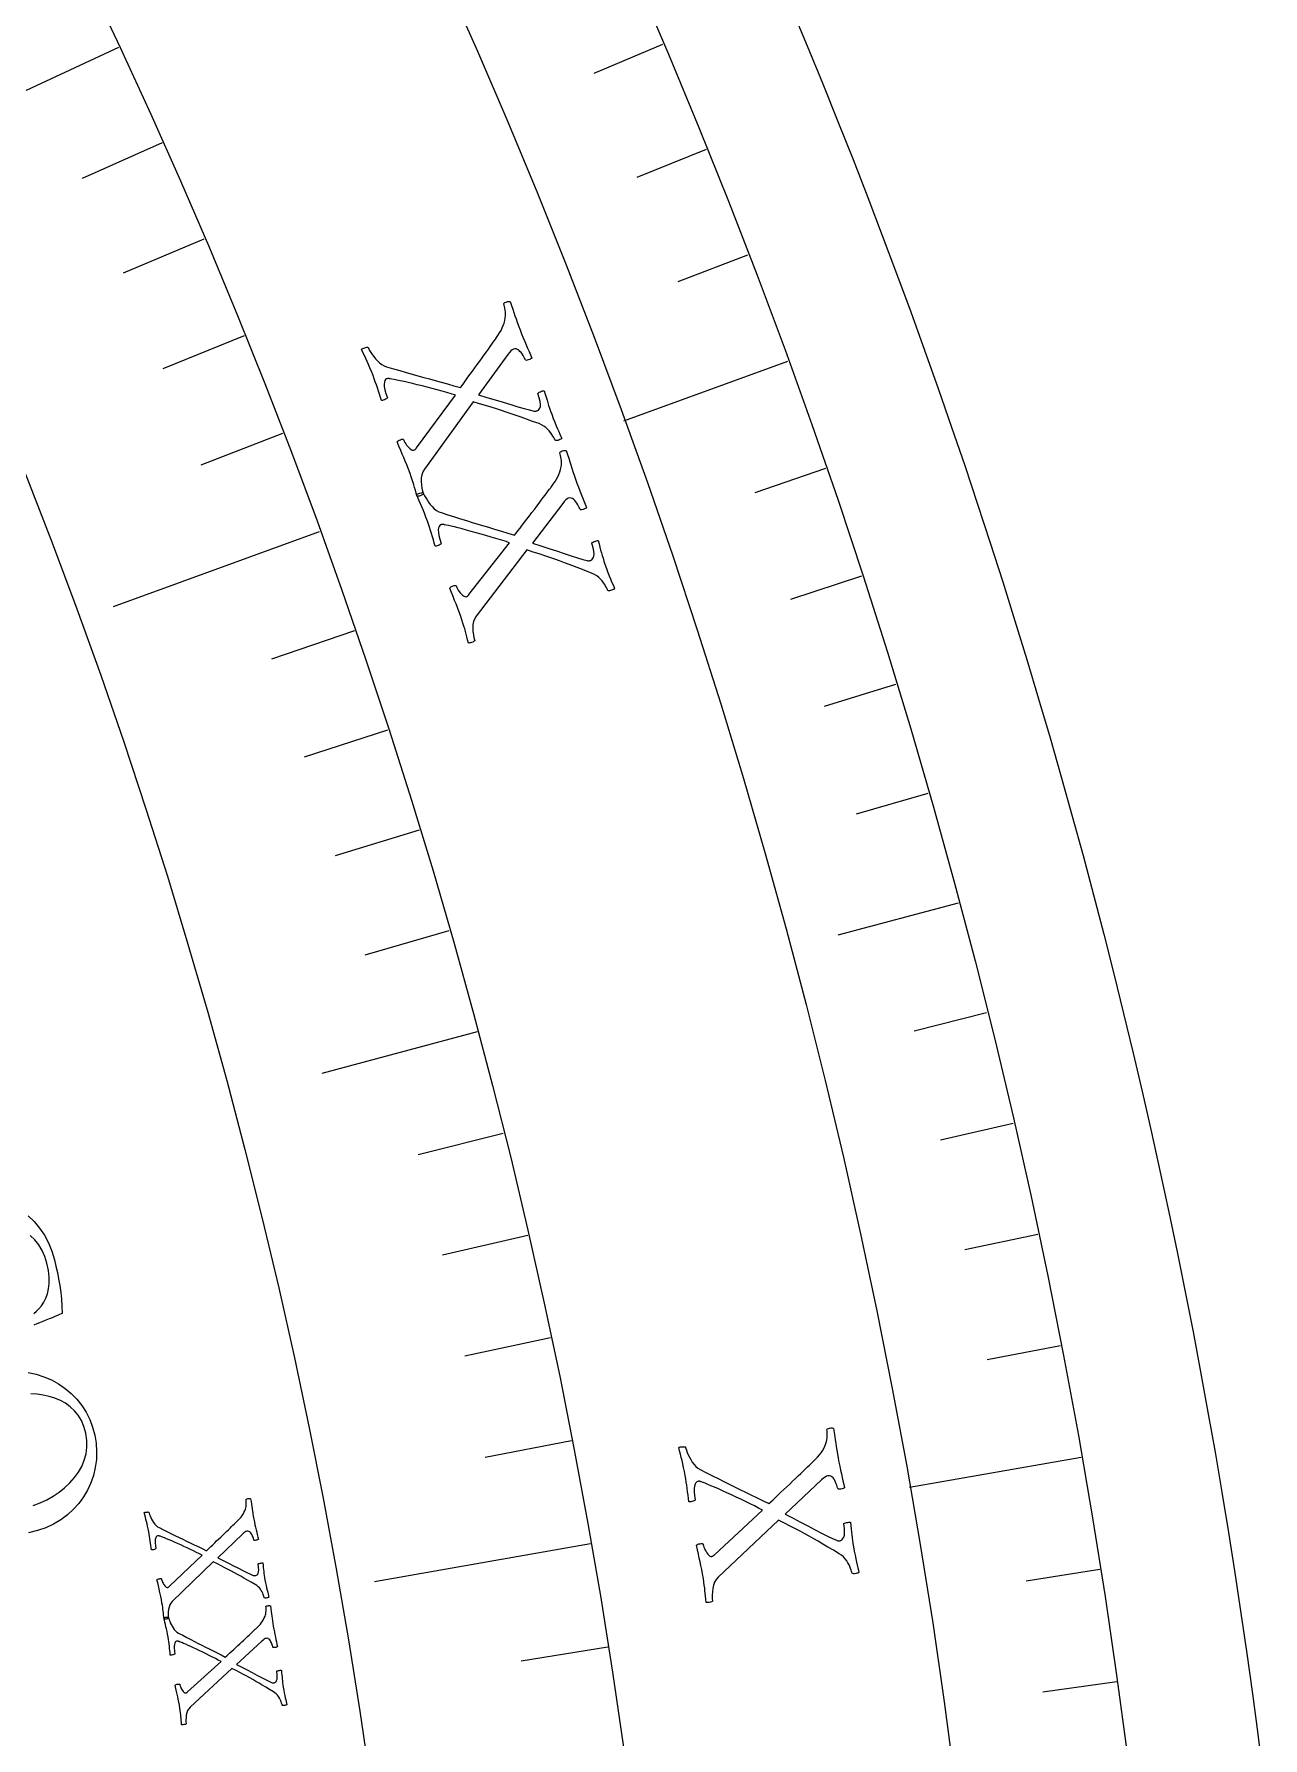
# Model space of a CAD drawing. Header units: millimetres. Extents: x -76 to 76, y -76 to 98.
# Drawn here: x 61.37 to 75.43, y 9.72 to 29.22 of the extents above; entities that cross this region are included whole.
import ezdxf

# ---------------------------------------------------------------- set-up
doc = ezdxf.new("R2010")
doc.units = ezdxf.units.MM
for name, color, linetype in [('CUT_OUTER', 1, 'Continuous'), ('ENGRAVE', 7, 'Continuous'), ('ENGRAVE_FINE', 8, 'Continuous'), ('TEXT', 5, 'Continuous')]:
    doc.layers.add(name, color=color, linetype=linetype)

msp = doc.modelspace()

# ---------------------------------------------------------------- linework, layer by layer
at = {"layer": 'CUT_OUTER'}
msp.add_lwpolyline([(70.0351, 29.5142), (70.2148, 29.0839), (70.392, 28.6526), (70.5665, 28.2201), (70.7383, 27.7866), (70.9075, 27.352), (71.0739, 26.9164), (71.2378, 26.4798), (71.3989, 26.0422), (71.5573, 25.6036), (71.7131, 25.1641), (71.8662, 24.7236), (72.0165, 24.2822), (72.1641, 23.8398), (72.3091, 23.3966), (72.4513, 22.9525), (72.5907, 22.5075), (72.7275, 22.0616), (72.8615, 21.615), (72.9927, 21.1675), (73.1212, 20.7192), (73.247, 20.2702), (73.37, 19.8204), (73.4902, 19.3698), (73.6077, 18.9185), (73.7224, 18.4665), (73.8343, 18.0138), (73.9434, 17.5604), (74.0498, 17.1064), (74.1534, 16.6517), (74.2541, 16.1964), (74.3521, 15.7405), (74.4473, 15.284), (74.5397, 14.8269), (74.6293, 14.3692), (74.716, 13.911), (74.8, 13.4523), (74.8811, 12.9931), (74.9594, 12.5334), (75.0349, 12.0732), (75.1076, 11.6126), (75.1774, 11.1515), (75.2444, 10.69), (75.3086, 10.2281), (75.3699, 9.7659), (75.4284, 9.3032)], dxfattribs=at)
at = {"layer": 'ENGRAVE'}
for points in [[(62.3358, 29.0677), (60.669, 28.2904)], [(69.9883, 25.4737), (68.1136, 24.7913)], [(64.6321, 23.5241), (62.2753, 22.6664)], [(71.9422, 19.2768), (70.5657, 18.908)], [(66.4364, 17.8016), (64.6598, 17.3256)], [(73.3485, 12.9333), (71.3838, 12.5869)], [(67.7351, 11.9435), (65.2652, 11.508)]]:
    msp.add_lwpolyline(points, dxfattribs=at)
for radius in [74.48, 74.48, 72.485, 68.78, 68.78, 65.854]:
    msp.add_circle((0, 0), radius, dxfattribs=at)
at = {"layer": 'ENGRAVE_FINE'}
for points in [[(68.5592, 29.1017), (67.7722, 28.7676)], [(62.8337, 27.9753), (61.9172, 27.5673)], [(69.0567, 27.9007), (68.2639, 27.5804)], [(63.3123, 26.8745), (62.3889, 26.4825)], [(69.5331, 26.6912), (68.7349, 26.3848)], [(63.7717, 25.7654), (62.8416, 25.3896)], [(64.2117, 24.6485), (63.2751, 24.289)], [(70.4222, 24.2483), (69.6138, 23.97)], [(70.8347, 23.0156), (70.0215, 22.7514)], [(65.0328, 22.3926), (64.0842, 22.066)], [(71.2256, 21.7758), (70.4079, 21.5259)], [(65.4137, 21.2542), (64.4596, 20.9442)], [(71.5948, 20.5295), (70.7729, 20.2938)], [(65.7746, 20.1093), (64.8153, 19.816)], [(66.1156, 18.9583), (65.1512, 18.6818)], [(72.2676, 18.0183), (71.438, 17.8115)], [(66.7369, 16.6394), (65.7635, 16.3967)], [(72.5711, 16.7544), (71.738, 16.562)], [(67.0172, 15.4721), (66.0397, 15.2465)], [(72.8524, 15.4853), (72.0161, 15.3075)], [(67.277, 14.3002), (66.2957, 14.0916)], [(73.1116, 14.2115), (72.2723, 14.0483)], [(67.5163, 13.1238), (66.5315, 12.9324)], [(73.563, 11.6512), (72.7186, 11.5175)], [(67.9332, 10.7596), (66.9424, 10.6026)], [(73.7552, 10.3656), (72.9085, 10.2466)]]:
    msp.add_lwpolyline(points, dxfattribs=at)
at = {"layer": 'TEXT'}
for points in [[(66.9289, 25.8351), (66.9468, 25.7892), (66.9645, 25.7455), (66.9819, 25.7039), (66.9989, 25.6644), (67.0157, 25.6261), (67.0321, 25.5881), (67.0483, 25.5503), (67.0641, 25.5128), (67.0586, 25.5081), (67.0502, 25.503), (67.0391, 25.4977), (67.0251, 25.492), (67.0113, 25.4875), (67.001, 25.4858), (66.994, 25.4869), (66.9903, 25.4907), (66.986, 25.5008), (66.98, 25.5129), (66.9723, 25.527), (66.963, 25.543), (66.9523, 25.5595), (66.9406, 25.5748), (66.9278, 25.589), (66.914, 25.602), (66.8994, 25.6121), (66.8842, 25.6175), (66.8684, 25.6182), (66.8521, 25.6141), (66.8376, 25.6063), (66.8224, 25.5938), (66.8064, 25.5765), (66.7897, 25.5544), (66.4545, 25.0914), (66.5504, 25.0632), (66.6436, 25.0354), (66.734, 25.0078), (66.8217, 24.9806), (66.903, 24.9557), (66.9743, 24.9351), (67.0354, 24.9188), (67.0865, 24.907), (67.0943, 24.9058), (67.1017, 24.9055), (67.1088, 24.906), (67.1157, 24.9074), (67.1217, 24.9089), (67.1263, 24.9102), (67.1296, 24.9111), (67.1316, 24.9118), (67.1402, 24.9172), (67.148, 24.9268), (67.155, 24.9405), (67.1611, 24.9585), (67.1637, 24.9827), (67.1598, 25.0153), (67.1494, 25.0563), (67.1326, 25.1057), (67.1343, 25.1103), (67.1396, 25.1154), (67.1486, 25.1209), (67.1613, 25.1269), (67.175, 25.1323), (67.1868, 25.1361), (67.1969, 25.1383), (67.2052, 25.1388), (67.2165, 25.101), (67.2272, 25.0654), (67.2372, 25.0319), (67.2465, 25.0006), (67.256, 24.9698), (67.2666, 24.9377), (67.2782, 24.9042), (67.2907, 24.8695), (67.3087, 24.8218), (67.3259, 24.7782), (67.3422, 24.7388), (67.3577, 24.7036), (67.372, 24.6718), (67.385, 24.6429), (67.3966, 24.6168), (67.4067, 24.5935), (67.4014, 24.5889), (67.3941, 24.5841), (67.3846, 24.579), (67.373, 24.5738), (67.3608, 24.5696), (67.3496, 24.5678), (67.3393, 24.5685), (67.33, 24.5715), (67.327, 24.5785), (67.3218, 24.5889), (67.3144, 24.6028), (67.3048, 24.6202), (67.293, 24.6395), (67.2789, 24.6591), (67.2625, 24.6789), (67.2438, 24.699), (67.2228, 24.7181), (67.1995, 24.735), (67.1738, 24.7498), (67.1458, 24.7625), (67.0725, 24.7886), (67.0042, 24.8129), (66.9409, 24.8356), (66.8827, 24.8565), (66.8268, 24.8762), (66.7708, 24.8952), (66.7147, 24.9136), (66.6584, 24.9313), (66.5994, 24.9494), (66.5352, 24.9687), (66.4656, 24.9894), (66.3908, 25.0113), (65.834, 24.2408), (65.8163, 24.2112), (65.8043, 24.1782), (65.7979, 24.1419), (65.7971, 24.1021), (65.8003, 24.0621), (65.8057, 24.0247), (65.8135, 23.9899), (65.8235, 23.9578), (65.8184, 23.9522), (65.8107, 23.947), (65.8002, 23.942), (65.7871, 23.9373), (65.7741, 23.9334), (65.764, 23.9307), (65.7567, 23.9292), (65.7522, 23.9289), (65.7416, 23.9657), (65.7318, 23.9999), (65.7228, 24.0314), (65.7145, 24.0603), (65.7058, 24.0892), (65.6956, 24.1208), (65.6838, 24.1552), (65.6704, 24.1922), (65.6515, 24.2429), (65.6332, 24.29), (65.6157, 24.3335), (65.5989, 24.3736), (65.5818, 24.4135), (65.5633, 24.4566), (65.5433, 24.5031), (65.5218, 24.5528), (65.5266, 24.5597), (65.5344, 24.5662), (65.5452, 24.5725), (65.5591, 24.5784), (65.5729, 24.5829), (65.5832, 24.5846), (65.5902, 24.5835), (65.5938, 24.5798), (65.5976, 24.5711), (65.6033, 24.5604), (65.6108, 24.5476), (65.6202, 24.5328), (65.6309, 24.5175), (65.6427, 24.503), (65.6553, 24.4894), (65.6689, 24.4767), (65.6827, 24.4666), (65.6959, 24.4606), (65.7084, 24.4587), (65.7203, 24.4609), (65.723, 24.4622), (65.726, 24.4641), (65.7294, 24.4667), (65.733, 24.47), (65.7365, 24.4736), (65.7395, 24.4772), (65.7419, 24.4807), (65.7438, 24.4842), (66.1911, 25.0892), (66.1419, 25.1036), (66.0901, 25.1183), (66.0359, 25.1333), (65.9791, 25.1486), (65.9214, 25.1638), (65.8644, 25.1787), (65.808, 25.1933), (65.7523, 25.2075), (65.6986, 25.2208), (65.6484, 25.2329), (65.6016, 25.2437), (65.5582, 25.2532), (65.5198, 25.2613), (65.4878, 25.2679), (65.4624, 25.2729), (65.4434, 25.2763), (65.4399, 25.2766), (65.4357, 25.277), (65.4308, 25.2775), (65.425, 25.278), (65.4189, 25.2782), (65.4127, 25.2776), (65.4064, 25.2763), (65.4, 25.2742), (65.3898, 25.2672), (65.3821, 25.2549), (65.377, 25.2373), (65.3745, 25.2146), (65.3759, 25.1859), (65.3826, 25.1505), (65.3947, 25.1083), (65.412, 25.0595), (65.4071, 25.0537), (65.3996, 25.0478), (65.3896, 25.0418), (65.377, 25.0358), (65.3644, 25.0307), (65.3544, 25.0275), (65.347, 25.0263), (65.3422, 25.0269), (65.3314, 25.0623), (65.3204, 25.0981), (65.309, 25.134), (65.2974, 25.1703), (65.2854, 25.2064), (65.273, 25.2419), (65.2603, 25.277), (65.2472, 25.3116), (65.2288, 25.358), (65.2114, 25.4008), (65.1948, 25.4398), (65.179, 25.4752), (65.1635, 25.509), (65.1475, 25.5434), (65.1312, 25.5783), (65.1144, 25.6138), (65.1208, 25.6187), (65.1295, 25.6231), (65.1404, 25.6271), (65.1535, 25.6307), (65.1662, 25.6336), (65.1762, 25.6356), (65.1835, 25.6367), (65.1879, 25.6369), (65.1915, 25.6294), (65.1982, 25.6171), (65.2082, 25.6), (65.2213, 25.5782), (65.2371, 25.5538), (65.2552, 25.5292), (65.2756, 25.5044), (65.2983, 25.4793), (65.3226, 25.4563), (65.3481, 25.4375), (65.3746, 25.423), (65.4023, 25.4128), (65.4803, 25.3901), (65.5549, 25.3686), (65.6261, 25.3482), (65.6938, 25.329), (65.7599, 25.3104), (65.8261, 25.292), (65.8924, 25.2738), (65.9588, 25.2557), (66.0266, 25.2371), (66.0972, 25.2176), (66.1705, 25.1969), (66.2466, 25.1752), (66.2653, 25.1998), (66.2859, 25.2274), (66.3084, 25.2583), (66.3328, 25.2923), (66.3585, 25.3282), (66.3849, 25.3647), (66.4119, 25.4019), (66.4396, 25.4398), (66.4671, 25.4774), (66.4935, 25.5139), (66.5189, 25.5493), (66.5432, 25.5835), (66.566, 25.6157), (66.5866, 25.6449), (66.605, 25.671), (66.6213, 25.694), (66.6346, 25.7129), (66.6442, 25.7263), (66.6499, 25.7344), (66.6518, 25.7371), (66.6754, 25.7698), (66.6956, 25.8007), (66.7126, 25.8297), (66.7261, 25.8569), (66.7372, 25.8839), (66.7466, 25.9123), (66.7543, 25.9422), (66.7604, 25.9735), (66.7631, 25.9946), (66.764, 26.0164), (66.7629, 26.0387), (66.7599, 26.0616), (66.756, 26.0834), (66.7518, 26.1023), (66.7475, 26.1183), (66.743, 26.1314), (66.7431, 26.1367), (66.7476, 26.1422), (66.7564, 26.148), (66.7696, 26.1539), (66.7839, 26.1587), (66.7962, 26.1613), (66.8064, 26.1615), (66.8146, 26.1595), (66.8309, 26.1138), (66.8456, 26.0715), (66.8589, 26.0325), (66.8706, 25.9969), (66.8825, 25.9613), (66.8962, 25.9225), (66.9117, 25.8804), (66.9289, 25.8351)], [(67.5634, 24.1271), (67.5802, 24.0808), (67.5967, 24.0367), (67.613, 23.9946), (67.6291, 23.9547), (67.6448, 23.916), (67.6603, 23.8776), (67.6755, 23.8394), (67.6904, 23.8015), (67.6847, 23.7969), (67.6763, 23.7921), (67.6649, 23.787), (67.6508, 23.7817), (67.637, 23.7775), (67.6266, 23.7761), (67.6196, 23.7773), (67.616, 23.7813), (67.612, 23.7915), (67.6063, 23.8037), (67.599, 23.818), (67.5901, 23.8343), (67.5798, 23.851), (67.5685, 23.8666), (67.5561, 23.8811), (67.5426, 23.8945), (67.5283, 23.905), (67.5132, 23.9107), (67.4974, 23.9118), (67.481, 23.9082), (67.4663, 23.9008), (67.4508, 23.8886), (67.4343, 23.8717), (67.4171, 23.8501), (67.0703, 23.3957), (67.1654, 23.3651), (67.2579, 23.3349), (67.3476, 23.305), (67.4346, 23.2756), (67.5152, 23.2486), (67.5859, 23.2262), (67.6466, 23.2084), (67.6974, 23.1953), (67.7051, 23.194), (67.7125, 23.1935), (67.7197, 23.1938), (67.7265, 23.1949), (67.7326, 23.1964), (67.7373, 23.1975), (67.7406, 23.1984), (67.7426, 23.199), (67.7513, 23.2042), (67.7593, 23.2136), (67.7667, 23.2271), (67.7733, 23.2449), (67.7764, 23.269), (67.7733, 23.3017), (67.764, 23.343), (67.7485, 23.3928), (67.7503, 23.3974), (67.7557, 23.4023), (67.7649, 23.4076), (67.7777, 23.4133), (67.7915, 23.4183), (67.8035, 23.4218), (67.8136, 23.4237), (67.8219, 23.4241), (67.8323, 23.386), (67.842, 23.3501), (67.8512, 23.3164), (67.8597, 23.2849), (67.8685, 23.2538), (67.8782, 23.2214), (67.8889, 23.1877), (67.9006, 23.1526), (67.9173, 23.1045), (67.9334, 23.0605), (67.9487, 23.0207), (67.9633, 22.9851), (67.9769, 22.9529), (67.9891, 22.9237), (68, 22.8973), (68.0095, 22.8738), (68.0041, 22.8693), (67.9966, 22.8647), (67.987, 22.8599), (67.9753, 22.8549), (67.963, 22.8511), (67.9517, 22.8496), (67.9415, 22.8505), (67.9322, 22.8537), (67.9294, 22.8608), (67.9245, 22.8714), (67.9175, 22.8855), (67.9084, 22.9031), (67.897, 22.9227), (67.8834, 22.9426), (67.8675, 22.9628), (67.8494, 22.9833), (67.8288, 23.003), (67.8059, 23.0205), (67.7807, 23.036), (67.753, 23.0493), (67.6804, 23.0773), (67.6127, 23.1034), (67.55, 23.1276), (67.4923, 23.15), (67.437, 23.1711), (67.3815, 23.1916), (67.3258, 23.2114), (67.27, 23.2305), (67.2115, 23.2501), (67.1478, 23.2711), (67.0788, 23.2934), (67.0046, 23.3172), (66.4283, 22.5611), (66.4099, 22.532), (66.3971, 22.4993), (66.3898, 22.4632), (66.388, 22.4235), (66.3901, 22.3833), (66.3946, 22.3458), (66.4015, 22.3108), (66.4107, 22.2785), (66.4055, 22.2731), (66.3976, 22.268), (66.387, 22.2633), (66.3738, 22.2589), (66.3607, 22.2554), (66.3505, 22.2529), (66.3431, 22.2516), (66.3387, 22.2515), (66.329, 22.2885), (66.3201, 22.3229), (66.3119, 22.3546), (66.3043, 22.3837), (66.2964, 22.4129), (66.2869, 22.4447), (66.276, 22.4794), (66.2636, 22.5167), (66.2459, 22.5678), (66.2289, 22.6154), (66.2125, 22.6594), (66.1967, 22.6998), (66.1806, 22.7402), (66.1632, 22.7838), (66.1444, 22.8307), (66.1242, 22.881), (66.1291, 22.8877), (66.1371, 22.8941), (66.1481, 22.9001), (66.1621, 22.9057), (66.176, 22.9097), (66.1864, 22.9112), (66.1933, 22.91), (66.1968, 22.9061), (66.2004, 22.8973), (66.2058, 22.8865), (66.213, 22.8735), (66.222, 22.8585), (66.2324, 22.8429), (66.2437, 22.8281), (66.2561, 22.8142), (66.2693, 22.8012), (66.2829, 22.7907), (66.2958, 22.7843), (66.3083, 22.7821), (66.3202, 22.7841), (66.323, 22.7853), (66.3261, 22.7871), (66.3295, 22.7897), (66.3332, 22.7928), (66.3368, 22.7963), (66.3399, 22.7998), (66.3424, 22.8033), (66.3444, 22.8068), (66.8069, 23.4002), (66.7581, 23.4159), (66.7067, 23.4319), (66.6528, 23.4483), (66.5965, 23.465), (66.5392, 23.4817), (66.4825, 23.498), (66.4266, 23.514), (66.3712, 23.5296), (66.3179, 23.5443), (66.268, 23.5576), (66.2215, 23.5696), (66.1784, 23.5802), (66.1402, 23.5893), (66.1084, 23.5967), (66.083, 23.6023), (66.0641, 23.6063), (66.0607, 23.6067), (66.0565, 23.6072), (66.0516, 23.6077), (66.0459, 23.6084), (66.0397, 23.6088), (66.0335, 23.6084), (66.0272, 23.6072), (66.0208, 23.6053), (66.0103, 23.5984), (66.0024, 23.5864), (65.9968, 23.569), (65.9937, 23.5463), (65.9944, 23.5176), (66.0002, 23.482), (66.0112, 23.4396), (66.0273, 23.3903), (66.0222, 23.3846), (66.0146, 23.3789), (66.0044, 23.3732), (65.9917, 23.3675), (65.979, 23.3628), (65.9689, 23.3598), (65.9615, 23.3587), (65.9567, 23.3595), (65.9468, 23.3952), (65.9367, 23.4312), (65.9263, 23.4674), (65.9155, 23.5039), (65.9045, 23.5403), (65.893, 23.5762), (65.8811, 23.6116), (65.8689, 23.6465), (65.8518, 23.6934), (65.8354, 23.7366), (65.8198, 23.776), (65.8049, 23.8118), (65.7903, 23.846), (65.7752, 23.8808), (65.7597, 23.9161), (65.7438, 23.952), (65.7504, 23.9567), (65.7592, 23.9609), (65.7702, 23.9646), (65.7833, 23.9678), (65.7962, 23.9704), (65.8062, 23.9722), (65.8135, 23.9731), (65.8179, 23.9732), (65.8213, 23.9656), (65.8278, 23.9532), (65.8373, 23.9358), (65.8498, 23.9136), (65.865, 23.8889), (65.8825, 23.8638), (65.9022, 23.8385), (65.9243, 23.8129), (65.948, 23.7892), (65.973, 23.7698), (65.9992, 23.7547), (66.0265, 23.7437), (66.1039, 23.7191), (66.178, 23.6956), (66.2486, 23.6734), (66.3159, 23.6525), (66.3815, 23.6323), (66.4471, 23.6122), (66.513, 23.5923), (66.5789, 23.5725), (66.6462, 23.5523), (66.7162, 23.5309), (66.789, 23.5084), (66.8646, 23.4848), (66.8838, 23.5088), (66.9051, 23.536), (66.9284, 23.5663), (66.9537, 23.5996), (66.9803, 23.6349), (67.0076, 23.6707), (67.0355, 23.7072), (67.0642, 23.7443), (67.0926, 23.7813), (67.12, 23.8171), (67.1462, 23.8518), (67.1714, 23.8854), (67.195, 23.917), (67.2163, 23.9456), (67.2354, 23.9713), (67.2523, 23.9939), (67.2661, 24.0124), (67.276, 24.0256), (67.2819, 24.0335), (67.2839, 24.0362), (67.3083, 24.0683), (67.3293, 24.0986), (67.347, 24.1272), (67.3612, 24.1541), (67.373, 24.1808), (67.3831, 24.209), (67.3916, 24.2386), (67.3985, 24.2697), (67.4017, 24.2908), (67.4031, 24.3126), (67.4026, 24.3349), (67.4002, 24.3579), (67.3968, 24.3797), (67.3931, 24.3987), (67.3892, 24.4149), (67.385, 24.4281), (67.3853, 24.4334), (67.3899, 24.4388), (67.3989, 24.4443), (67.4122, 24.4498), (67.4266, 24.4543), (67.439, 24.4566), (67.4492, 24.4566), (67.4573, 24.4543), (67.4725, 24.4082), (67.4862, 24.3655), (67.4984, 24.3262), (67.5093, 24.2903), (67.5202, 24.2544), (67.5329, 24.2153), (67.5473, 24.1729), (67.5634, 24.1271)], [(70.5681, 12.9255), (70.5772, 12.8771), (70.5864, 12.8308), (70.5958, 12.7867), (70.6052, 12.7447), (70.6145, 12.704), (70.6236, 12.6636), (70.6324, 12.6234), (70.641, 12.5836), (70.6347, 12.58), (70.6255, 12.5766), (70.6136, 12.5734), (70.5988, 12.5704), (70.5844, 12.5686), (70.5739, 12.5688), (70.5672, 12.5712), (70.5644, 12.5756), (70.562, 12.5864), (70.5584, 12.5994), (70.5535, 12.6147), (70.5473, 12.6322), (70.5399, 12.6503), (70.5312, 12.6676), (70.5213, 12.6839), (70.5101, 12.6992), (70.4977, 12.7119), (70.4837, 12.72), (70.4683, 12.7236), (70.4515, 12.7227), (70.4358, 12.7177), (70.4185, 12.7082), (70.3996, 12.6942), (70.3791, 12.6756), (69.9636, 12.2831), (70.0526, 12.2375), (70.139, 12.1928), (70.2227, 12.1489), (70.3038, 12.1058), (70.379, 12.0662), (70.4452, 12.0327), (70.5023, 12.0054), (70.5502, 11.9842), (70.5576, 11.9817), (70.5649, 11.98), (70.572, 11.9791), (70.5789, 11.9792), (70.5851, 11.9796), (70.5899, 11.98), (70.5934, 11.9803), (70.5954, 11.9806), (70.6049, 11.9843), (70.6143, 11.9923), (70.6237, 12.0045), (70.6331, 12.0209), (70.6401, 12.0442), (70.6424, 12.077), (70.6398, 12.1192), (70.6325, 12.1709), (70.635, 12.1752), (70.6412, 12.1791), (70.6511, 12.1829), (70.6647, 12.1864), (70.6791, 12.1891), (70.6915, 12.1906), (70.7018, 12.1909), (70.71, 12.19), (70.7141, 12.1507), (70.7179, 12.1137), (70.7215, 12.0789), (70.7249, 12.0465), (70.7285, 12.0144), (70.7329, 11.9809), (70.738, 11.9459), (70.7439, 11.9094), (70.7527, 11.8591), (70.7614, 11.8132), (70.7701, 11.7714), (70.7788, 11.7339), (70.787, 11.7), (70.7944, 11.6692), (70.8008, 11.6414), (70.8065, 11.6166), (70.8004, 11.6131), (70.7923, 11.6097), (70.782, 11.6065), (70.7697, 11.6035), (70.7569, 11.6017), (70.7456, 11.6021), (70.7356, 11.6046), (70.727, 11.6093), (70.7253, 11.6167), (70.7222, 11.6279), (70.7175, 11.643), (70.7114, 11.6619), (70.7034, 11.683), (70.6931, 11.7048), (70.6807, 11.7273), (70.6661, 11.7506), (70.649, 11.7733), (70.6292, 11.7943), (70.6068, 11.8136), (70.5816, 11.8312), (70.5145, 11.8705), (70.4519, 11.9072), (70.3939, 11.9412), (70.3405, 11.9725), (70.2893, 12.0023), (70.2379, 12.0314), (70.1861, 12.06), (70.1341, 12.0879), (70.0796, 12.1166), (70.02, 12.1475), (69.9556, 12.1808), (69.8861, 12.2162), (69.1956, 11.5628), (69.1727, 11.537), (69.1548, 11.5069), (69.1417, 11.4723), (69.1336, 11.4335), (69.1292, 11.3935), (69.1276, 11.3557), (69.1287, 11.3201), (69.1326, 11.2867), (69.1266, 11.2822), (69.118, 11.2785), (69.1068, 11.2755), (69.0931, 11.2734), (69.0796, 11.2719), (69.0691, 11.2712), (69.0616, 11.2711), (69.0572, 11.2717), (69.0537, 11.3097), (69.0504, 11.3451), (69.0474, 11.3778), (69.0446, 11.4077), (69.0415, 11.4377), (69.0373, 11.4707), (69.0321, 11.5067), (69.0259, 11.5455), (69.0167, 11.5988), (69.0075, 11.6485), (68.9984, 11.6946), (68.9894, 11.737), (68.98, 11.7794), (68.9698, 11.8253), (68.9588, 11.8746), (68.9469, 11.9275), (68.9529, 11.9334), (68.9618, 11.9384), (68.9736, 11.9425), (68.9884, 11.9457), (69.0027, 11.9475), (69.0132, 11.9473), (69.0199, 11.945), (69.0227, 11.9406), (69.0248, 11.9314), (69.0284, 11.9198), (69.0334, 11.9058), (69.0399, 11.8896), (69.0476, 11.8725), (69.0564, 11.8561), (69.0663, 11.8404), (69.0774, 11.8254), (69.089, 11.8128), (69.1008, 11.8045), (69.1127, 11.8003), (69.1248, 11.8003), (69.1278, 11.801), (69.1311, 11.8024), (69.1348, 11.8043), (69.139, 11.8068), (69.1432, 11.8097), (69.1467, 11.8127), (69.1498, 11.8157), (69.1523, 11.8188), (69.7044, 12.33), (69.6587, 12.3533), (69.6106, 12.3774), (69.5601, 12.4022), (69.5072, 12.4277), (69.4533, 12.4535), (69.4, 12.4787), (69.3474, 12.5035), (69.2953, 12.5278), (69.245, 12.5509), (69.1979, 12.5721), (69.154, 12.5915), (69.1131, 12.6089), (69.0768, 12.624), (69.0467, 12.6364), (69.0226, 12.646), (69.0046, 12.653), (69.0012, 12.6539), (68.9972, 12.6551), (68.9924, 12.6565), (68.9869, 12.6581), (68.9809, 12.6594), (68.9746, 12.66), (68.9682, 12.6598), (68.9616, 12.659), (68.9502, 12.6539), (68.9404, 12.6433), (68.9321, 12.627), (68.9254, 12.6052), (68.9214, 12.5767), (68.9214, 12.5406), (68.9254, 12.497), (68.9334, 12.4457), (68.9275, 12.4409), (68.919, 12.4366), (68.9081, 12.4326), (68.8946, 12.429), (68.8813, 12.4264), (68.8709, 12.4251), (68.8634, 12.4252), (68.8587, 12.4267), (68.8548, 12.4636), (68.8506, 12.5007), (68.8461, 12.5382), (68.8414, 12.5759), (68.8363, 12.6136), (68.8308, 12.6509), (68.8248, 12.6877), (68.8183, 12.7241), (68.809, 12.7732), (68.7998, 12.8184), (68.7907, 12.8599), (68.7819, 12.8976), (68.7729, 12.9337), (68.7636, 12.9704), (68.754, 13.0078), (68.7441, 13.0458), (68.7514, 13.0494), (68.7607, 13.0521), (68.7722, 13.054), (68.7857, 13.0551), (68.7988, 13.0556), (68.809, 13.0557), (68.8163, 13.0554), (68.8207, 13.0548), (68.8228, 13.0468), (68.8272, 13.0334), (68.8337, 13.0148), (68.8425, 12.9909), (68.8536, 12.964), (68.8668, 12.9364), (68.8822, 12.9082), (68.8998, 12.8794), (68.9194, 12.8523), (68.9409, 12.8291), (68.9643, 12.8099), (68.9896, 12.7947), (69.062, 12.7579), (69.1313, 12.7228), (69.1974, 12.6896), (69.2604, 12.6581), (69.3219, 12.6275), (69.3835, 12.5971), (69.4452, 12.5669), (69.5071, 12.5367), (69.5703, 12.5059), (69.636, 12.4735), (69.7042, 12.4396), (69.7749, 12.4041), (69.7978, 12.4248), (69.8232, 12.4481), (69.8511, 12.4742), (69.8814, 12.5031), (69.9133, 12.5336), (69.946, 12.5646), (69.9795, 12.5961), (70.0138, 12.6281), (70.0478, 12.66), (70.0806, 12.6909), (70.1121, 12.721), (70.1424, 12.7501), (70.1707, 12.7775), (70.1964, 12.8023), (70.2194, 12.8245), (70.2397, 12.8441), (70.2563, 12.8601), (70.2681, 12.8716), (70.2752, 12.8785), (70.2776, 12.8807), (70.3069, 12.9085), (70.3326, 12.9351), (70.3546, 12.9605), (70.373, 12.9847), (70.3889, 13.0091), (70.4034, 13.0353), (70.4166, 13.0632), (70.4284, 13.0928), (70.435, 13.1131), (70.4398, 13.1343), (70.4429, 13.1564), (70.4443, 13.1795), (70.4444, 13.2016), (70.4439, 13.221), (70.4426, 13.2375), (70.4406, 13.2512), (70.4417, 13.2564), (70.4472, 13.261), (70.4569, 13.265), (70.4709, 13.2683), (70.4859, 13.2704), (70.4984, 13.2706), (70.5085, 13.269), (70.5162, 13.2655), (70.5237, 13.2175), (70.5303, 13.1732), (70.5361, 13.1324), (70.541, 13.0952), (70.5461, 13.0581), (70.5523, 13.0174), (70.5596, 12.9732), (70.5681, 12.9255)], [(63.8831, 12.2278), (63.8896, 12.1947), (63.8962, 12.1631), (63.9028, 12.133), (63.9095, 12.1043), (63.9161, 12.0765), (63.9226, 12.0488), (63.9289, 12.0214), (63.935, 11.9942), (63.9307, 11.9917), (63.9244, 11.9893), (63.9162, 11.9871), (63.906, 11.9849), (63.8962, 11.9835), (63.889, 11.9837), (63.8844, 11.9852), (63.8824, 11.9882), (63.8807, 11.9956), (63.8781, 12.0045), (63.8747, 12.0149), (63.8703, 12.0268), (63.8651, 12.0392), (63.859, 12.051), (63.8521, 12.0621), (63.8444, 12.0725), (63.8358, 12.0811), (63.8261, 12.0866), (63.8155, 12.0889), (63.804, 12.0882), (63.7932, 12.0847), (63.7814, 12.0781), (63.7685, 12.0683), (63.7544, 12.0555), (63.4712, 11.7836), (63.5327, 11.753), (63.5923, 11.7229), (63.6502, 11.6934), (63.7062, 11.6645), (63.7582, 11.6379), (63.8039, 11.6155), (63.8434, 11.5972), (63.8765, 11.5831), (63.8816, 11.5814), (63.8866, 11.5803), (63.8915, 11.5798), (63.8963, 11.5799), (63.9005, 11.5802), (63.9038, 11.5805), (63.9062, 11.5807), (63.9076, 11.5809), (63.9141, 11.5836), (63.9205, 11.5891), (63.9269, 11.5975), (63.9332, 11.6089), (63.9379, 11.6249), (63.9392, 11.6474), (63.9371, 11.6763), (63.9318, 11.7116), (63.9334, 11.7145), (63.9377, 11.7173), (63.9444, 11.7199), (63.9538, 11.7224), (63.9636, 11.7244), (63.9721, 11.7256), (63.9792, 11.7258), (63.9849, 11.7252), (63.988, 11.6984), (63.9908, 11.6731), (63.9936, 11.6493), (63.9961, 11.6271), (63.9988, 11.6052), (64.0021, 11.5823), (64.0059, 11.5583), (64.0102, 11.5334), (64.0166, 11.4991), (64.0229, 11.4677), (64.0292, 11.4392), (64.0355, 11.4136), (64.0414, 11.3905), (64.0467, 11.3694), (64.0514, 11.3504), (64.0554, 11.3336), (64.0513, 11.3311), (64.0458, 11.3287), (64.0387, 11.3264), (64.0303, 11.3242), (64.0215, 11.3229), (64.0137, 11.323), (64.0068, 11.3247), (64.0009, 11.3278), (63.9997, 11.3329), (63.9974, 11.3405), (63.9941, 11.3508), (63.9897, 11.3637), (63.984, 11.3781), (63.9768, 11.3929), (63.9681, 11.4082), (63.9579, 11.424), (63.946, 11.4394), (63.9322, 11.4536), (63.9166, 11.4667), (63.8992, 11.4785), (63.8528, 11.5049), (63.8095, 11.5295), (63.7694, 11.5523), (63.7324, 11.5734), (63.697, 11.5934), (63.6614, 11.613), (63.6257, 11.6321), (63.5897, 11.6509), (63.552, 11.6702), (63.5109, 11.691), (63.4663, 11.7133), (63.4184, 11.7371), (62.9485, 11.2829), (62.933, 11.2649), (62.921, 11.244), (62.9123, 11.2202), (62.907, 11.1933), (62.9043, 11.1658), (62.9035, 11.1398), (62.9046, 11.1153), (62.9076, 11.0923), (62.9035, 11.0891), (62.8976, 11.0865), (62.89, 11.0844), (62.8806, 11.0828), (62.8713, 11.0817), (62.8641, 11.0811), (62.859, 11.0809), (62.8559, 11.0813), (62.8531, 11.1075), (62.8506, 11.1318), (62.8482, 11.1543), (62.846, 11.1749), (62.8436, 11.1955), (62.8405, 11.2182), (62.8366, 11.2429), (62.832, 11.2696), (62.8252, 11.3063), (62.8185, 11.3404), (62.8119, 11.3721), (62.8054, 11.4012), (62.7986, 11.4303), (62.7912, 11.4619), (62.7833, 11.4958), (62.7748, 11.5321), (62.7788, 11.5362), (62.7849, 11.5397), (62.793, 11.5426), (62.8031, 11.5449), (62.8129, 11.5463), (62.8201, 11.5462), (62.8248, 11.5446), (62.8267, 11.5416), (62.8283, 11.5353), (62.8308, 11.5273), (62.8344, 11.5178), (62.8389, 11.5066), (62.8444, 11.4949), (62.8506, 11.4837), (62.8575, 11.4729), (62.8652, 11.4627), (62.8733, 11.4542), (62.8814, 11.4485), (62.8897, 11.4457), (62.898, 11.4458), (62.9, 11.4463), (62.9023, 11.4473), (62.9049, 11.4486), (62.9077, 11.4504), (62.9105, 11.4524), (62.913, 11.4545), (62.915, 11.4566), (62.9167, 11.4587), (63.2927, 11.814), (63.2612, 11.8297), (63.2279, 11.8459), (63.1931, 11.8627), (63.1565, 11.8799), (63.1193, 11.8973), (63.0826, 11.9143), (63.0462, 11.931), (63.0102, 11.9474), (62.9756, 11.963), (62.9431, 11.9774), (62.9127, 11.9904), (62.8845, 12.0022), (62.8595, 12.0124), (62.8387, 12.0207), (62.8221, 12.0272), (62.8097, 12.0319), (62.8074, 12.0325), (62.8046, 12.0333), (62.8013, 12.0342), (62.7975, 12.0353), (62.7933, 12.0362), (62.7891, 12.0366), (62.7846, 12.0364), (62.7801, 12.0358), (62.7723, 12.0323), (62.7656, 12.0249), (62.76, 12.0137), (62.7555, 11.9986), (62.7529, 11.9789), (62.7532, 11.9541), (62.7562, 11.9241), (62.762, 11.8889), (62.7579, 11.8855), (62.7521, 11.8825), (62.7446, 11.8797), (62.7354, 11.8771), (62.7262, 11.8752), (62.7191, 11.8743), (62.7139, 11.8743), (62.7107, 11.8753), (62.7078, 11.9007), (62.7047, 11.9263), (62.7014, 11.952), (62.6979, 11.978), (62.6942, 12.0039), (62.6902, 12.0296), (62.6859, 12.0549), (62.6812, 12.0799), (62.6746, 12.1137), (62.668, 12.1448), (62.6616, 12.1733), (62.6553, 12.1992), (62.6489, 12.224), (62.6424, 12.2493), (62.6356, 12.275), (62.6286, 12.3011), (62.6336, 12.3036), (62.64, 12.3055), (62.6478, 12.3069), (62.6571, 12.3077), (62.6661, 12.3081), (62.6731, 12.3082), (62.6782, 12.3081), (62.6812, 12.3076), (62.6827, 12.3021), (62.6857, 12.293), (62.6904, 12.2802), (62.6965, 12.2637), (62.7042, 12.2452), (62.7134, 12.2263), (62.7242, 12.207), (62.7364, 12.1873), (62.7501, 12.1687), (62.765, 12.1528), (62.7812, 12.1397), (62.7986, 12.1294), (62.8486, 12.1044), (62.8964, 12.0807), (62.9421, 12.0581), (62.9855, 12.0368), (63.028, 12.0161), (63.0705, 11.9956), (63.1131, 11.9752), (63.1558, 11.9548), (63.1994, 11.934), (63.2448, 11.9122), (63.2919, 11.8893), (63.3407, 11.8654), (63.3564, 11.8797), (63.3737, 11.8959), (63.3927, 11.914), (63.4133, 11.934), (63.4351, 11.9551), (63.4574, 11.9766), (63.4802, 11.9985), (63.5036, 12.0206), (63.5268, 12.0427), (63.5492, 12.0641), (63.5707, 12.0849), (63.5913, 12.1051), (63.6107, 12.124), (63.6282, 12.1412), (63.6439, 12.1565), (63.6577, 12.1701), (63.6691, 12.1812), (63.6771, 12.1891), (63.682, 12.1939), (63.6836, 12.1954), (63.7036, 12.2146), (63.7211, 12.233), (63.7361, 12.2505), (63.7487, 12.2672), (63.7595, 12.284), (63.7693, 12.302), (63.7783, 12.3212), (63.7862, 12.3416), (63.7907, 12.3555), (63.7939, 12.3701), (63.796, 12.3852), (63.7968, 12.401), (63.7968, 12.4162), (63.7963, 12.4294), (63.7954, 12.4407), (63.794, 12.4501), (63.7947, 12.4537), (63.7984, 12.4569), (63.8051, 12.4596), (63.8147, 12.462), (63.825, 12.4635), (63.8336, 12.4637), (63.8406, 12.4627), (63.8458, 12.4603), (63.8512, 12.4275), (63.856, 12.3972), (63.8601, 12.3693), (63.8636, 12.3439), (63.8673, 12.3184), (63.8717, 12.2906), (63.877, 12.2604), (63.8831, 12.2278)], [(64.1058, 11.0005), (64.1117, 10.9673), (64.1176, 10.9356), (64.1237, 10.9053), (64.1298, 10.8766), (64.1359, 10.8486), (64.1419, 10.8209), (64.1477, 10.7933), (64.1533, 10.766), (64.1489, 10.7636), (64.1426, 10.7613), (64.1343, 10.7592), (64.1241, 10.7573), (64.1143, 10.7561), (64.107, 10.7563), (64.1025, 10.758), (64.1005, 10.7611), (64.099, 10.7684), (64.0966, 10.7774), (64.0933, 10.7878), (64.0892, 10.7999), (64.0842, 10.8123), (64.0784, 10.8242), (64.0717, 10.8354), (64.0642, 10.846), (64.0557, 10.8548), (64.0462, 10.8604), (64.0356, 10.863), (64.024, 10.8625), (64.0132, 10.8592), (64.0013, 10.8528), (63.9882, 10.8433), (63.9739, 10.8307), (63.6855, 10.5643), (63.7464, 10.5325), (63.8054, 10.5013), (63.8627, 10.4707), (63.9182, 10.4407), (63.9697, 10.4132), (64.0149, 10.3898), (64.054, 10.3708), (64.0869, 10.3561), (64.0919, 10.3543), (64.0969, 10.3531), (64.1018, 10.3525), (64.1066, 10.3525), (64.1108, 10.3527), (64.1141, 10.353), (64.1165, 10.3532), (64.1179, 10.3533), (64.1244, 10.3558), (64.131, 10.3612), (64.1375, 10.3696), (64.1441, 10.3808), (64.149, 10.3967), (64.1508, 10.4191), (64.1493, 10.4481), (64.1446, 10.4835), (64.1463, 10.4864), (64.1506, 10.4891), (64.1574, 10.4916), (64.1668, 10.4939), (64.1767, 10.4957), (64.1852, 10.4967), (64.1923, 10.4968), (64.198, 10.4961), (64.2005, 10.4692), (64.2029, 10.4439), (64.2052, 10.42), (64.2073, 10.3978), (64.2096, 10.3758), (64.2124, 10.3528), (64.2157, 10.3289), (64.2196, 10.3039), (64.2253, 10.2694), (64.2311, 10.2379), (64.2368, 10.2093), (64.2426, 10.1835), (64.248, 10.1603), (64.2529, 10.1392), (64.2573, 10.1201), (64.261, 10.1032), (64.2568, 10.1008), (64.2512, 10.0985), (64.2442, 10.0963), (64.2356, 10.0943), (64.2269, 10.0931), (64.2191, 10.0934), (64.2122, 10.0952), (64.2063, 10.0984), (64.2052, 10.1035), (64.2031, 10.1112), (64.2, 10.1216), (64.1959, 10.1345), (64.1905, 10.149), (64.1835, 10.164), (64.1751, 10.1795), (64.1652, 10.1955), (64.1536, 10.2111), (64.1401, 10.2256), (64.1248, 10.2389), (64.1076, 10.2511), (64.0616, 10.2783), (64.0188, 10.3038), (63.9792, 10.3274), (63.9427, 10.3492), (63.9076, 10.3698), (63.8724, 10.3901), (63.837, 10.4099), (63.8015, 10.4294), (63.7641, 10.4494), (63.7234, 10.471), (63.6793, 10.4941), (63.6318, 10.5189), (63.1533, 10.0737), (63.1375, 10.0561), (63.125, 10.0354), (63.1159, 10.0117), (63.1101, 9.985), (63.1069, 9.9575), (63.1056, 9.9315), (63.1062, 9.907), (63.1088, 9.884), (63.1046, 9.8809), (63.0987, 9.8784), (63.091, 9.8764), (63.0815, 9.875), (63.0722, 9.874), (63.065, 9.8736), (63.0599, 9.8735), (63.0568, 9.8739), (63.0546, 9.9002), (63.0525, 9.9246), (63.0505, 9.9471), (63.0488, 9.9677), (63.0467, 9.9884), (63.044, 10.0111), (63.0406, 10.0359), (63.0365, 10.0627), (63.0305, 10.0995), (63.0244, 10.1337), (63.0184, 10.1655), (63.0124, 10.1948), (63.0062, 10.224), (62.9995, 10.2557), (62.9922, 10.2898), (62.9843, 10.3262), (62.9885, 10.3302), (62.9946, 10.3336), (63.0028, 10.3364), (63.0129, 10.3385), (63.0228, 10.3397), (63.03, 10.3394), (63.0346, 10.3378), (63.0365, 10.3348), (63.0379, 10.3284), (63.0403, 10.3204), (63.0437, 10.3108), (63.048, 10.2995), (63.0532, 10.2877), (63.0592, 10.2764), (63.0659, 10.2655), (63.0734, 10.2551), (63.0813, 10.2464), (63.0894, 10.2406), (63.0976, 10.2376), (63.1059, 10.2375), (63.1079, 10.238), (63.1102, 10.239), (63.1128, 10.2403), (63.1157, 10.242), (63.1186, 10.2439), (63.121, 10.2459), (63.1232, 10.248), (63.1249, 10.2501), (63.5076, 10.5982), (63.4764, 10.6145), (63.4435, 10.6313), (63.4089, 10.6487), (63.3727, 10.6667), (63.3359, 10.6847), (63.2994, 10.7024), (63.2634, 10.7199), (63.2278, 10.737), (63.1934, 10.7532), (63.1612, 10.7682), (63.1311, 10.7818), (63.1031, 10.7941), (63.0783, 10.8048), (63.0577, 10.8135), (63.0412, 10.8204), (63.0288, 10.8253), (63.0266, 10.826), (63.0238, 10.8268), (63.0205, 10.8278), (63.0167, 10.8289), (63.0126, 10.8299), (63.0083, 10.8303), (63.0039, 10.8303), (62.9993, 10.8297), (62.9915, 10.8264), (62.9846, 10.8191), (62.9788, 10.808), (62.974, 10.793), (62.9711, 10.7734), (62.9709, 10.7486), (62.9733, 10.7185), (62.9784, 10.6832), (62.9743, 10.6799), (62.9684, 10.677), (62.9609, 10.6743), (62.9516, 10.672), (62.9424, 10.6702), (62.9353, 10.6694), (62.9301, 10.6696), (62.9269, 10.6706), (62.9245, 10.696), (62.9218, 10.7217), (62.919, 10.7475), (62.9161, 10.7735), (62.9129, 10.7995), (62.9094, 10.8252), (62.9055, 10.8507), (62.9014, 10.8758), (62.8953, 10.9096), (62.8894, 10.9409), (62.8835, 10.9695), (62.8777, 10.9955), (62.8718, 11.0205), (62.8657, 11.0458), (62.8594, 11.0717), (62.853, 11.0979), (62.858, 11.1003), (62.8644, 11.1021), (62.8723, 11.1033), (62.8816, 11.1039), (62.8906, 11.1042), (62.8976, 11.1041), (62.9026, 11.1039), (62.9057, 11.1034), (62.9071, 11.0979), (62.9099, 11.0887), (62.9143, 11.0758), (62.9202, 11.0592), (62.9275, 11.0406), (62.9364, 11.0215), (62.9467, 11.002), (62.9586, 10.982), (62.9719, 10.9631), (62.9865, 10.947), (63.0024, 10.9336), (63.0196, 10.923), (63.0691, 10.897), (63.1165, 10.8723), (63.1617, 10.8489), (63.2048, 10.8268), (63.2468, 10.8053), (63.2889, 10.784), (63.3311, 10.7627), (63.3735, 10.7416), (63.4167, 10.7199), (63.4616, 10.6972), (63.5082, 10.6735), (63.5566, 10.6486), (63.5725, 10.6626), (63.5901, 10.6785), (63.6095, 10.6962), (63.6305, 10.7158), (63.6527, 10.7365), (63.6754, 10.7576), (63.6986, 10.779), (63.7224, 10.8007), (63.746, 10.8223), (63.7688, 10.8433), (63.7907, 10.8637), (63.8118, 10.8834), (63.8315, 10.902), (63.8493, 10.9188), (63.8653, 10.9339), (63.8794, 10.9472), (63.8909, 10.958), (63.8992, 10.9658), (63.9041, 10.9705), (63.9058, 10.972), (63.9261, 10.9908), (63.944, 11.0088), (63.9593, 11.0261), (63.9722, 11.0425), (63.9833, 11.0591), (63.9935, 11.077), (64.0028, 11.096), (64.0111, 11.1161), (64.0159, 11.13), (64.0194, 11.1445), (64.0217, 11.1596), (64.0229, 11.1754), (64.0232, 11.1906), (64.0229, 11.2038), (64.0222, 11.2151), (64.021, 11.2246), (64.0218, 11.2281), (64.0256, 11.2312), (64.0323, 11.2338), (64.042, 11.236), (64.0523, 11.2373), (64.0609, 11.2374), (64.0678, 11.2362), (64.073, 11.2337), (64.0778, 11.2008), (64.0819, 11.1704), (64.0855, 11.1425), (64.0886, 11.117), (64.0918, 11.0915), (64.0957, 11.0636), (64.1004, 11.0333), (64.1058, 11.0005)]]:
    msp.add_lwpolyline(points, close=True, dxfattribs=at)
for points in [[(61.3012, 15.6973), (61.3695, 15.6313), (61.432, 15.5575), (61.4873, 15.4763), (61.5343, 15.3886), (61.5727, 15.2942), (61.6027, 15.1932), (61.6193, 15.1228), (61.6347, 15.0503), (61.6491, 14.9759), (61.6624, 14.8994), (61.6737, 14.8214), (61.6822, 14.7421), (61.6879, 14.6617), (61.6907, 14.58), (61.6873, 14.5785), (61.6768, 14.574), (61.6594, 14.5665), (61.6349, 14.5561), (61.6058, 14.5438), (61.5742, 14.5307), (61.5402, 14.5168), (61.5038, 14.5022), (61.467, 14.4875), (61.4319, 14.4735), (61.3985, 14.46), (61.3669, 14.4471)], [(61.366, 14.5793), (61.3956, 14.6047), (61.4248, 14.6345), (61.4537, 14.6688), (61.4804, 14.7083), (61.5029, 14.7535), (61.5211, 14.8044), (61.5351, 14.861), (61.5428, 14.9241), (61.5422, 14.9944), (61.5331, 15.0718), (61.5156, 15.1564), (61.4924, 15.2316), (61.4614, 15.3009), (61.4225, 15.3644), (61.3758, 15.4221), (61.3228, 15.4738)], [(61.302, 13.9054), (61.3936, 13.8848), (61.4817, 13.8562), (61.5661, 13.8197), (61.6468, 13.7751), (61.7226, 13.7232), (61.7924, 13.6645), (61.8561, 13.599), (61.9138, 13.5267), (61.9641, 13.4487), (62.0057, 13.3664), (62.0386, 13.2796), (62.0628, 13.1885), (62.0628, 13.1885), (62.0783, 13.0941), (62.0845, 13.0007), (62.0814, 12.9083), (62.0691, 12.8169), (62.0479, 12.7277), (62.0182, 12.642), (61.9801, 12.5598), (61.9336, 12.4812), (61.8793, 12.4072), (61.8178, 12.3389), (61.7492, 12.2763), (61.6735, 12.2194), (61.5911, 12.1695), (61.5024, 12.128), (61.4073, 12.095), (61.306, 12.0702)], [(61.3589, 12.383), (61.4367, 12.4133), (61.513, 12.4491), (61.5862, 12.4901), (61.6547, 12.5358), (61.7184, 12.5864), (61.7775, 12.6417), (61.8303, 12.7011), (61.8756, 12.764), (61.9132, 12.8304), (61.9431, 12.9001), (61.9637, 12.9731), (61.9734, 13.0489), (61.9721, 13.1276), (61.9599, 13.2092), (61.9599, 13.2092), (61.9391, 13.2854), (61.9106, 13.3539), (61.8747, 13.4146), (61.8312, 13.4675), (61.7817, 13.5133), (61.7278, 13.5525), (61.6696, 13.5852), (61.607, 13.6113), (61.5411, 13.6315), (61.473, 13.6461), (61.4028, 13.6553), (61.3304, 13.6591)]]:
    msp.add_lwpolyline(points, dxfattribs=at)

doc.saveas('drawing.dxf')
